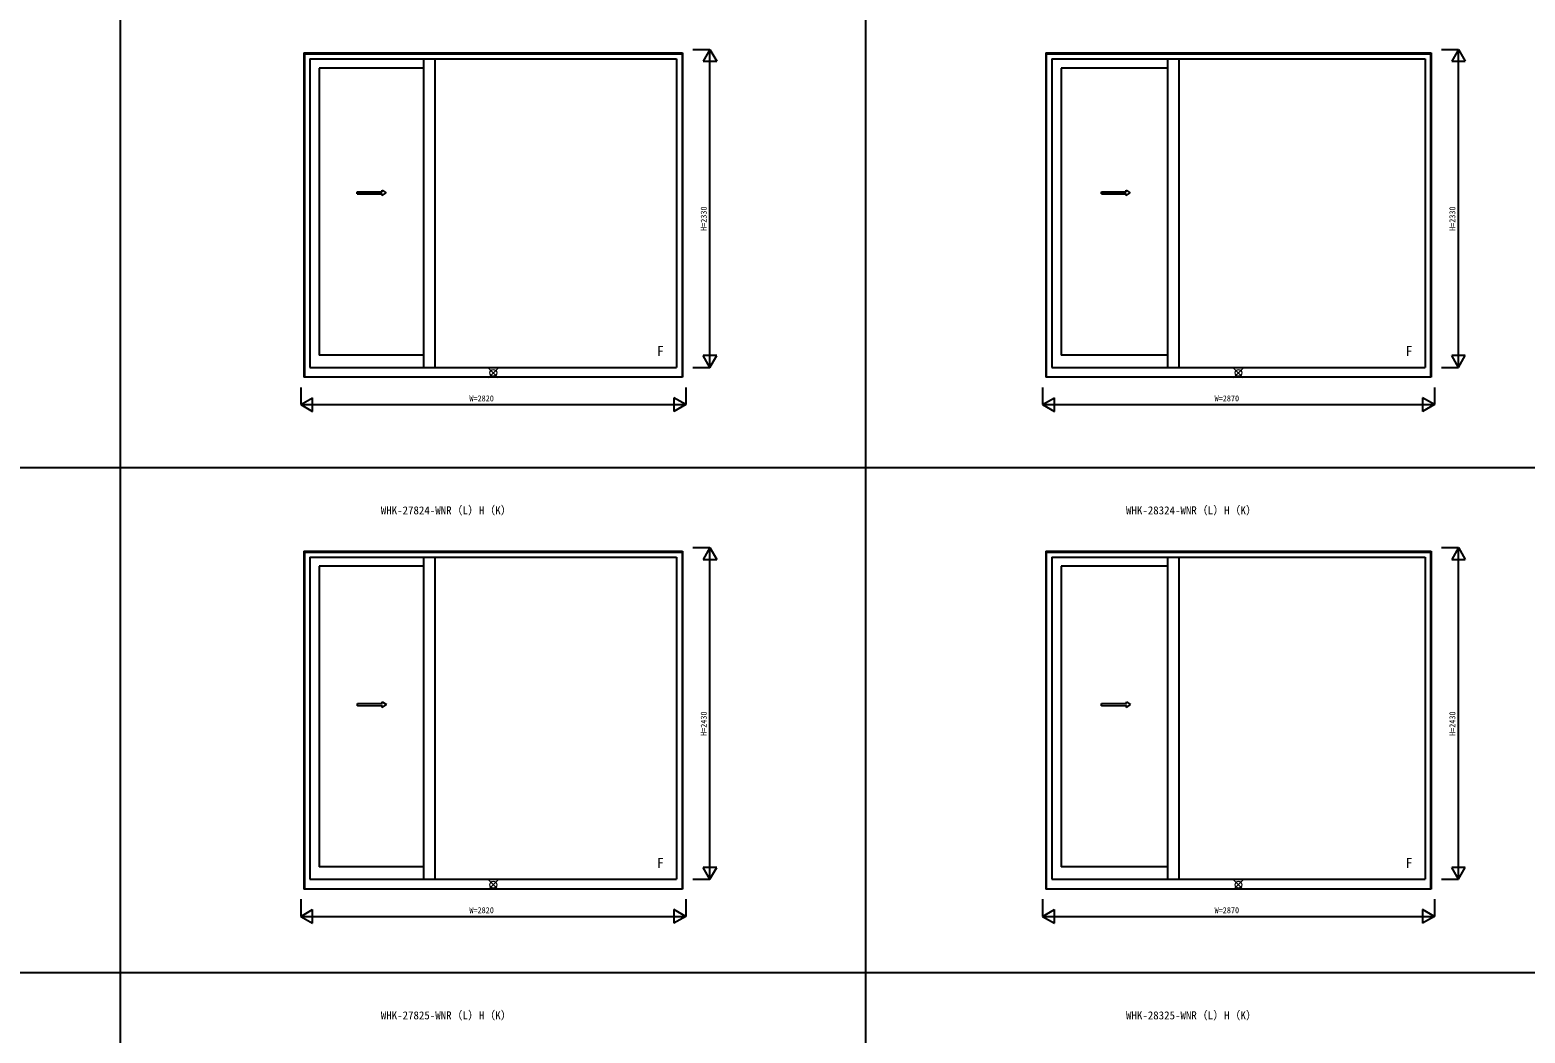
# Model space of a CAD drawing. Units: millimetres, scale not verified. Extents: x -19250 to 19250, y -14000 to 14000.
# Drawn here: x -8295 to 2660, y -6343 to 1007 of the extents above; entities that cross this region are included whole.
import ezdxf
from ezdxf.enums import TextEntityAlignment as Align

# ---------------------------------------------------------------- set-up
doc = ezdxf.new("R2010")
doc.units = ezdxf.units.MM
doc.header["$LTSCALE"] = 50
for name, color, linetype in [('0-0_0', 7, 'Continuous'), ('0-1_YKK_A1', 4, 'Continuous'), ('0-4_YKK_F1', 7, 'Continuous'), ('0-6_YKK_N1', 2, 'Continuous')]:
    doc.layers.add(name, color=color, linetype=linetype)
doc.layers.add('0-5_YKK_IN', color=1, linetype='Continuous', lineweight=18)
doc.styles.add('ＭＳ ゴシック', font='')
doc.styles.get('ＭＳ ゴシック').set_extended_font_data('MS Gothic')

msp = doc.modelspace()

# ---------------------------------------------------------------- linework, layer by layer
at = {"layer": '0-1_YKK_A1'}
for p, q in [((-6287, 838), (-6287, -1538)), ((-6287, 838), (-3513, 838)), ((-6283, 838), (-6283, -1538)), ((-3517, 829), (-6283, 829)), ((-6243, 794), (-3557, 794)), ((-6243, 794), (-6243, -1466)), ((-5412, 794), (-5412, -1466)), ((-5328, 794), (-5328, -1466)), ((-3557, 794), (-3557, -1466)), ((-3517, 838), (-3517, -1538)), ((-3513, 838), (-3513, -1538)), ((-852, 838), (-852, -1538)), ((-852, 838), (1972, 838)), ((-848, 838), (-848, -1538)), ((1968, 829), (-848, 829)), ((-808, 794), (1928, 794)), ((-808, 794), (-808, -1466)), ((40, 794), (40, -1466)), ((124, 794), (124, -1466)), ((1928, 794), (1928, -1466)), ((1968, 838), (1968, -1538)), ((1972, 838), (1972, -1538)), ((-6175, 727), (-6175, -1376)), ((-5412, 727), (-6175, 727)), ((-740, 727), (-740, -1376)), ((40, 727), (-740, 727)), ((-5896.5, -179.1), (-5715.16, -179.09)), ((-5896.49, -194.1), (-5896.49, -179.1)), ((-5896.49, -194.1), (-5715.16, -194.09)), ((-5715.16, -179.09), (-5715.16, -166.59)), ((-5715.16, -166.59), (-5685.16, -186.59)), ((-5715.16, -206.59), (-5685.16, -186.59)), ((-5715.16, -206.59), (-5715.16, -194.09)), ((-444.51, -179.1), (-263.17, -179.09)), ((-444.5, -194.1), (-444.5, -179.1)), ((-444.5, -194.1), (-263.16, -194.09)), ((-263.17, -179.09), (-263.17, -166.59)), ((-263.17, -166.59), (-233.17, -186.59)), ((-263.16, -206.59), (-233.17, -186.59)), ((-263.16, -206.59), (-263.16, -194.09)), ((-5412, -1376), (-6175, -1376)), ((40, -1376), (-740, -1376)), ((-6243, -1466), (-3557, -1466)), ((-808, -1466), (1928, -1466)), ((-3513, -1538), (-6287, -1538)), ((1972, -1538), (-852, -1538)), ((-6287, -2812), (-6287, -5288)), ((-6287, -2812), (-3513, -2812)), ((-6283, -2812), (-6283, -5288)), ((-3517, -2821), (-6283, -2821)), ((-3517, -2812), (-3517, -5288)), ((-3513, -2812), (-3513, -5288)), ((-852, -2812), (-852, -5288)), ((-852, -2812), (1972, -2812)), ((-848, -2812), (-848, -5288)), ((1968, -2821), (-848, -2821)), ((1968, -2812), (1968, -5288)), ((1972, -2812), (1972, -5288)), ((-6243, -2856), (-3557, -2856)), ((-6243, -2856), (-6243, -5216)), ((-6175, -2923), (-6175, -5126)), ((-5412, -2923), (-6175, -2923)), ((-5412, -2856), (-5412, -5216)), ((-5328, -2856), (-5328, -5216)), ((-3557, -2856), (-3557, -5216)), ((-808, -2856), (1928, -2856)), ((-808, -2856), (-808, -5216)), ((-740, -2923), (-740, -5126)), ((40, -2923), (-740, -2923)), ((40, -2856), (40, -5216)), ((124, -2856), (124, -5216)), ((1928, -2856), (1928, -5216)), ((-5894.54, -3929.1), (-5713.2, -3929.09)), ((-5894.54, -3944.1), (-5894.54, -3929.1)), ((-5713.2, -3929.09), (-5713.2, -3916.59)), ((-5713.2, -3916.59), (-5683.2, -3936.59)), ((-5713.2, -3956.59), (-5683.2, -3936.59)), ((-442.56, -3929.1), (-261.22, -3929.09)), ((-442.55, -3944.1), (-442.55, -3929.1)), ((-261.22, -3929.09), (-261.22, -3916.59)), ((-261.22, -3916.59), (-231.22, -3936.59)), ((-261.22, -3956.59), (-231.22, -3936.59)), ((-5894.54, -3944.1), (-5713.2, -3944.09)), ((-5713.2, -3956.59), (-5713.2, -3944.09)), ((-442.55, -3944.1), (-261.22, -3944.09)), ((-261.22, -3956.59), (-261.22, -3944.09)), ((-5412, -5126), (-6175, -5126)), ((40, -5126), (-740, -5126)), ((-6243, -5216), (-3557, -5216)), ((-808, -5216), (1928, -5216)), ((-3513, -5288), (-6287, -5288)), ((1972, -5288), (-852, -5288))]:
    msp.add_line(p, q, dxfattribs=at)
at = {"layer": '0-4_YKK_F1'}
for p, q in [((-7630, -14000), (-7630, 13300)), ((-2170, -14000), (-2170, 13300)), ((-19250, -2200), (7630, -2200)), ((-19250, -5900), (7630, -5900))]:
    msp.add_line(p, q, dxfattribs=at)
at = {"layer": '0-5_YKK_IN'}
for p, q in [((-4935.36, -1470.64), (-4864.64, -1541.36)), ((-4935.36, -1541.36), (-4864.64, -1470.64)), ((524.64, -1470.64), (595.36, -1541.36)), ((524.64, -1541.36), (595.36, -1470.64)), ((-4935.36, -5220.64), (-4864.64, -5291.36)), ((-4935.36, -5291.36), (-4864.64, -5220.64)), ((524.64, -5220.64), (595.36, -5291.36)), ((524.64, -5291.36), (595.36, -5220.64))]:
    msp.add_line(p, q, dxfattribs=at)
for centre in [(-4900, -1506), (560, -1506), (-4900, -5256), (560, -5256)]:
    msp.add_circle(centre, 25, dxfattribs=at)
at = {"layer": '0-6_YKK_N1'}
for p, q in [((-3438, 864), (-3313, 864)), ((-3313, 864), (-3363, 777.4)), ((-3363, 777.4), (-3263, 777.4)), ((-3313, -1466), (-3313, 864)), ((-3313, 864), (-3263, 777.4)), ((2047, 864), (2172, 864)), ((2172, 864), (2122, 777.4)), ((2122, 777.4), (2222, 777.4)), ((2172, -1466), (2172, 864)), ((2172, 864), (2222, 777.4)), ((-3313, -1466), (-3363, -1379.4)), ((-3263, -1379.4), (-3363, -1379.4)), ((-3313, -1466), (-3263, -1379.4)), ((2172, -1466), (2122, -1379.4)), ((2222, -1379.4), (2122, -1379.4)), ((2172, -1466), (2222, -1379.4)), ((-3438, -1466), (-3313, -1466)), ((2047, -1466), (2172, -1466)), ((-6310, -1613), (-6310, -1738)), ((-3490, -1613), (-3490, -1738)), ((-875, -1613), (-875, -1738)), ((1995, -1613), (1995, -1738)), ((-6310, -1738), (-6223.4, -1688)), ((-6310, -1738), (-3490, -1738)), ((-6310, -1738), (-6223.4, -1788)), ((-6223.4, -1788), (-6223.4, -1688)), ((-3490, -1738), (-3576.6, -1688)), ((-3576.6, -1688), (-3576.6, -1788)), ((-3490, -1738), (-3576.6, -1788)), ((-875, -1738), (-788.4, -1688)), ((-875, -1738), (1995, -1738)), ((-875, -1738), (-788.4, -1788)), ((-788.4, -1788), (-788.4, -1688)), ((1995, -1738), (1908.4, -1688)), ((1908.4, -1688), (1908.4, -1788)), ((1995, -1738), (1908.4, -1788)), ((-3438, -2786), (-3313, -2786)), ((-3313, -2786), (-3363, -2872.6)), ((-3313, -5216), (-3313, -2786)), ((-3313, -2786), (-3263, -2872.6)), ((2047, -2786), (2172, -2786)), ((2172, -2786), (2122, -2872.6)), ((2172, -5216), (2172, -2786)), ((2172, -2786), (2222, -2872.6)), ((-3363, -2872.6), (-3263, -2872.6)), ((2122, -2872.6), (2222, -2872.6)), ((-3313, -5216), (-3363, -5129.4)), ((-3263, -5129.4), (-3363, -5129.4)), ((-3313, -5216), (-3263, -5129.4)), ((2172, -5216), (2122, -5129.4)), ((2222, -5129.4), (2122, -5129.4)), ((2172, -5216), (2222, -5129.4)), ((-3438, -5216), (-3313, -5216)), ((2047, -5216), (2172, -5216)), ((-6310, -5363), (-6310, -5488)), ((-3490, -5363), (-3490, -5488)), ((-875, -5363), (-875, -5488)), ((1995, -5363), (1995, -5488)), ((-6310, -5488), (-6223.4, -5438)), ((-6223.4, -5538), (-6223.4, -5438)), ((-3490, -5488), (-3576.6, -5438)), ((-3576.6, -5438), (-3576.6, -5538)), ((-875, -5488), (-788.4, -5438)), ((-788.4, -5538), (-788.4, -5438)), ((1995, -5488), (1908.4, -5438)), ((1908.4, -5438), (1908.4, -5538)), ((-6310, -5488), (-3490, -5488)), ((-6310, -5488), (-6223.4, -5538)), ((-3490, -5488), (-3576.6, -5538)), ((-875, -5488), (1995, -5488)), ((-875, -5488), (-788.4, -5538)), ((1995, -5488), (1908.4, -5538))]:
    msp.add_line(p, q, dxfattribs=at)

# ---------------------------------------------------------------- texts
at = {"layer": '0-0_0', "style": 'ＭＳ ゴシック'}
for s, p in [('WHK-27824-WNR（L）H（K）', (-5724, -2560)), ('WHK-28324-WNR（L）H（K）', (-264, -2560)), ('WHK-27825-WNR（L）H（K）', (-5724, -6260)), ('WHK-28325-WNR（L）H（K）', (-264, -6260))]:
    msp.add_text(s, height=58.65, dxfattribs=at).set_placement(p, align=Align.BOTTOM_LEFT)
at = {"layer": '0-1_YKK_A1', "style": 'ＭＳ ゴシック'}
for p in [(-3699.94, -1404.76), (1785.06, -1404.76), (-3699.94, -5154.76), (1785.06, -5154.76)]:
    msp.add_text('F', height=73.31, dxfattribs=at).set_placement(p, align=Align.BOTTOM_LEFT)
at = {"layer": '0-6_YKK_N1', "style": 'ＭＳ ゴシック'}
for s, p in [('H=2330', (-3323, -466)), ('H=2330', (2162, -466)), ('H=2430', (-3323, -4166)), ('H=2430', (2162, -4166))]:
    msp.add_text(s, height=43.99, rotation=90, dxfattribs=at).set_placement(p, align=Align.BOTTOM_LEFT)
for s, p in [('W=2820', (-5075, -1728)), ('W=2870', (385, -1728)), ('W=2820', (-5075, -5478)), ('W=2870', (385, -5478))]:
    msp.add_text(s, height=43.99, dxfattribs=at).set_placement(p, align=Align.BOTTOM_LEFT)

doc.saveas('drawing.dxf')
